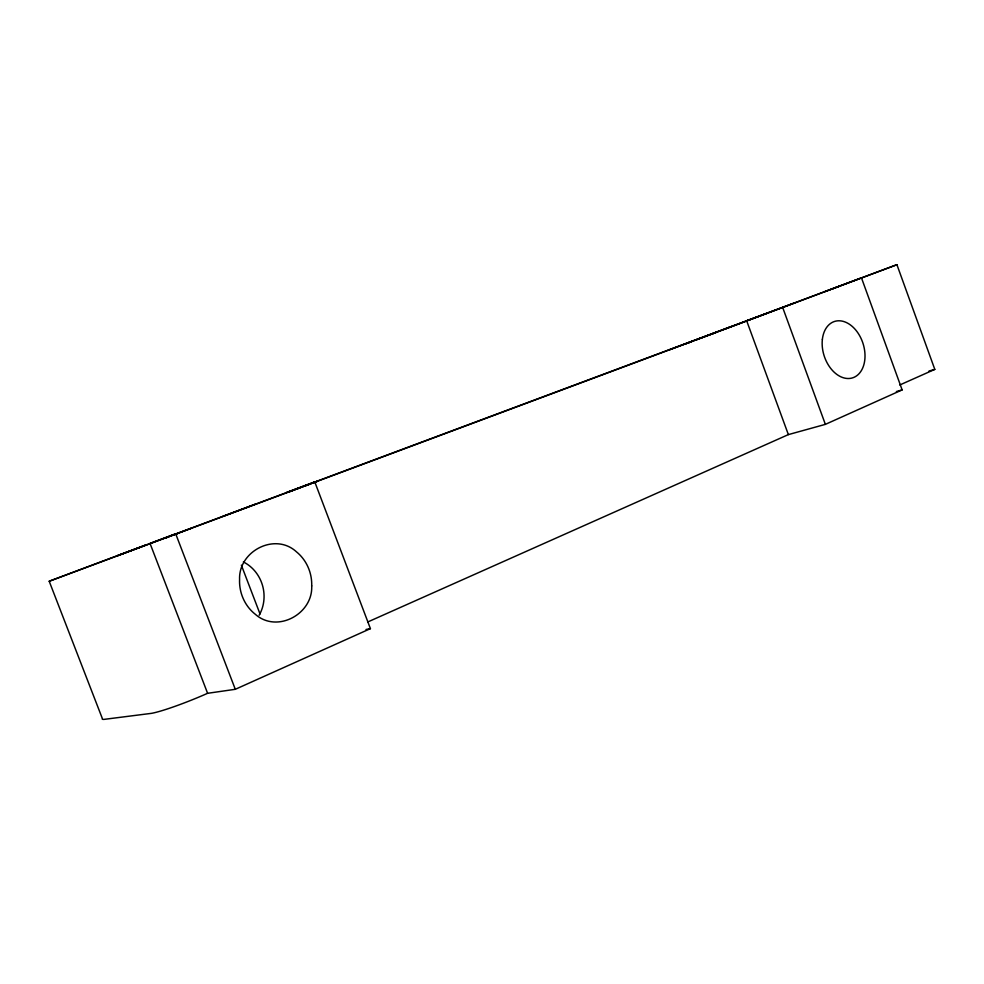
<?xml version="1.0" encoding="UTF-8"?>
<svg xmlns="http://www.w3.org/2000/svg" width="984" height="984" viewBox="0 0 984 984"><rect width="100%" height="100%" fill="white"/><g stroke="black" fill="none" stroke-linecap="round" stroke-linejoin="round"><path stroke-width="1.48" d="M285.778 492.738L314.757 481.853L370.414 628.641L235.299 689.304L207.599 693.302A46.1 4.33 -21.8 0 1 151.364 713.363L105.399 719.206A45.03 3.887 -21.9 0 1 102.336 718.505L49.2 581.249L144.734 545.382M367.696 621.999L788.369 434.608L825.367 424.362L902.131 389.898L861.467 277.857L824.998 291.522M899.757 384.99L934.8 369.381L896.916 264.684L117.268 555.775L146.985 544.595M318.041 481.041L289.579 491.643L716.352 332.321M222.753 516.403L255.754 504.005M191.782 528.101L165.57 537.965M316.836 481.496L317.549 481.213M311.842 483.365L315.889 481.853M304.511 486.108L306.467 485.37M308.361 484.669L310.157 483.993M832.058 288.952L836.375 287.328M668.284 350.23L731.296 326.528M794.777 302.838L746.659 320.759L788.369 434.608M692.982 341.042L685.602 343.859M696.217 339.886L896.916 264.684M837.409 286.959L838.971 286.369L837.642 286.861M294.769 489.749L49.2 581.249M296.602 489.06L298.533 488.335M725.085 328.939L766.179 313.601M172.606 535.345L175.484 534.275M176.567 533.869L178.731 533.057M687.988 342.973L690.19 342.149M712.207 333.847L713.855 333.232M166.579 537.584L168.116 537.018M928.933 371.103L934.8 369.381M896.375 391.546L902.131 389.898M366.011 629.477L370.414 628.641M235.299 689.304L175.669 533.746L150.023 543.402L207.599 693.302M241.375 565.173L260.01 613.942M782.6 307.279L825.367 424.362M243.368 561.938A37.072 34.489 77.3 0 1 259.136 615.271M311.707 585.911C313.047 614.041 276.984 633.61 255.287 614.262A39.335 35.904 76.5 0 1 239.579 579.391C238.497 551.089 275.102 532.086 296.492 551.864A39.335 35.904 76.5 0 1 311.707 585.898M822.378 339.296A29.618 20.393 72.1 0 0 851.48 378.163A29.618 20.393 72.1 0 0 856.892 331.473A29.618 20.393 72.1 0 0 822.378 339.296"/></g></svg>
